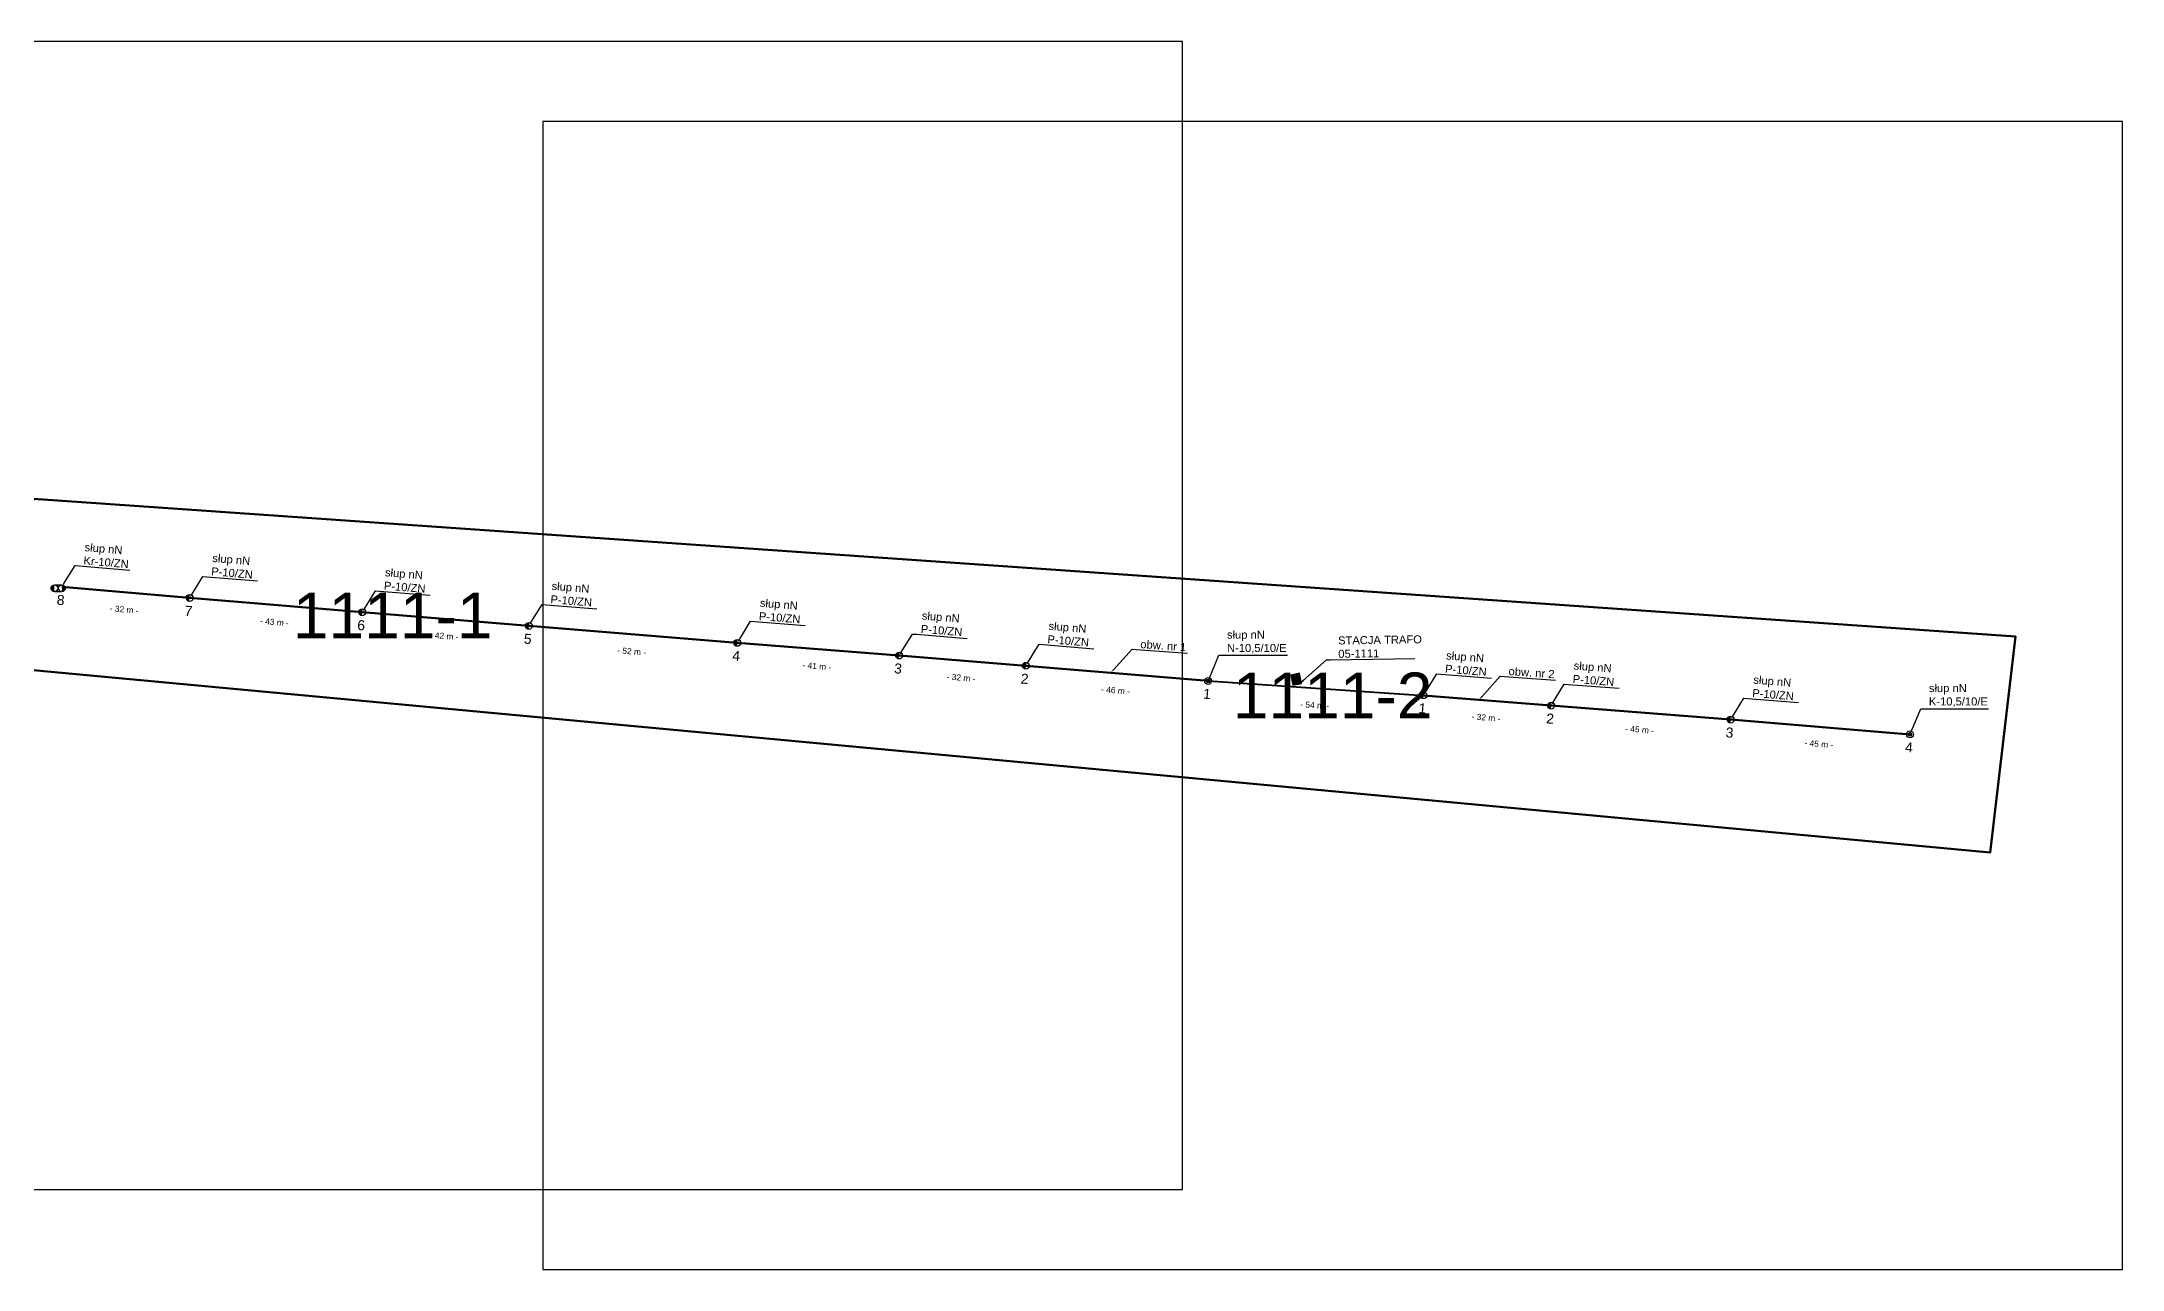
# Model space of a CAD drawing. Header units: metres. Extents: x 7532309 to 7535807, y 5784544 to 5785764.
# Drawn here: x 7532749 to 7533270, y 5784731 to 5785038 of the extents above; entities that cross this region are included whole.
import ezdxf
from ezdxf import colors
from ezdxf.entities.mleader import LeaderData, LeaderLine
from ezdxf.enums import TextEntityAlignment as Align
from ezdxf.math import Vec2, Vec3

# ---------------------------------------------------------------- set-up
doc = ezdxf.new("R2010")
doc.units = ezdxf.units.M
for name, color, linetype, lineweight in [('!tele', 30, 'Continuous', 40), ('!trafo', 6, 'Continuous', 50), ('!trafo_1111', 6, 'Continuous', 50), ('_MM LINIA Sn', 40, 'Continuous', 30)]:
    doc.layers.add(name, color=color, linetype=linetype, lineweight=lineweight)
for name, color, linetype in [('!wymiary', 7, 'Continuous'), ('_MM opisy', 7, 'Continuous'), ('_MM slupy', 5, 'Continuous'), ('_mm trafo', 3, 'Continuous'), ('_numery_05-1111_1', 7, 'Continuous'), ('_numery_05-1111_2', 7, 'Continuous')]:
    doc.layers.add(name, color=color, linetype=linetype)
for name, color, linetype, lineweight, plot in [('_arkusze model', 7, 'Continuous', 50, False), ('_kontrola_05-1111_1', 90, 'Continuous', 50, False), ('_kontrola_05-1111_2', 230, 'Continuous', 50, False)]:
    doc.layers.add(name, color=color, linetype=linetype, lineweight=lineweight, plot=plot)
doc.styles.get("Standard").update_dxf_attribs({"font": 'arial.ttf'})
doc.dimstyles.new('opis linie', dxfattribs={"dimtxt": 1.5, "dimasz": 0.18, "dimexe": 0.18, "dimexo": 0.0625, "dimgap": 2.5, "dimtad": 4, "dimdec": 0, "dimzin": 0, "dimdsep": 46, "dimtxsty": 'Standard', "dimcen": 0.09, "dimse1": 1, "dimse2": 1, "dimsd1": 1, "dimsd2": 1, "dimclrt": 256, "dimadec": 0, "dimazin": 0, "dimtfac": 1, "dimtdec": 0, "dimtofl": 0, "dimtmove": 0, "dimatfit": 3, "dimfxl": 1, "dimtfill": 1, "dimtolj": 1, "dimtzin": 0, "dimarcsym": 0})

# ---------------------------------------------------------------- blocks, each defined once
blk = doc.blocks.new('ZN')
at = {"layer": '_MM slupy', "transparency": 33554687}
h = blk.add_hatch(color=256, dxfattribs=at)
h.dxf.hatch_style = 1
h.paths.add_polyline_path([(0, -0.86), (0, 0.86, 1)])
at = {"layer": '_MM slupy'}
blk.add_circle((0, 0), 0.857, dxfattribs=at)
blk = doc.blocks.new('*D126')
at = {"layer": 'Defpoints', "color": 0}
for p in [(7532754.46, 5784901.36), (7532786.33, 5784897.62), (7532786.42, 5784898.62)]:
    blk.add_point(p, dxfattribs=at)
at = {"layer": '!wymiary', "insert": (7532770.07, 5784895.74), "char_height": 1.5, "attachment_point": 5, "rotation": 355.0934, "bg_fill": 3, "box_fill_scale": 1.1, "bg_fill_color": 9, "bg_fill_true_color": 13158600, "bg_fill_transparency": 0}
blk.add_mtext('\\A1;- 32 m -', dxfattribs=at)
blk = doc.blocks.new('*D127')
at = {"layer": 'Defpoints', "color": 0}
for p in [(7532786.42, 5784898.62), (7532829.51, 5784894.05), (7532829.59, 5784895.05)]:
    blk.add_point(p, dxfattribs=at)
at = {"layer": '!wymiary', "insert": (7532807.65, 5784892.58), "char_height": 1.5, "attachment_point": 5, "rotation": 355.2726, "bg_fill": 3, "box_fill_scale": 1.1, "bg_fill_color": 9, "bg_fill_true_color": 13158600, "bg_fill_transparency": 0}
blk.add_mtext('\\A1;- 43 m -', dxfattribs=at)
blk = doc.blocks.new('*D128')
at = {"layer": 'Defpoints', "color": 0}
for p in [(7532829.59, 5784895.05), (7532871.15, 5784890.64), (7532871.23, 5784891.64)]:
    blk.add_point(p, dxfattribs=at)
at = {"layer": '!wymiary', "insert": (7532850.06, 5784889.11), "char_height": 1.5, "attachment_point": 5, "rotation": 355.3184, "bg_fill": 3, "box_fill_scale": 1.1, "bg_fill_color": 9, "bg_fill_true_color": 13158600, "bg_fill_transparency": 0}
blk.add_mtext('\\A1;- 42 m -', dxfattribs=at)
blk = doc.blocks.new('*D129')
at = {"layer": 'Defpoints', "color": 0}
for p in [(7532871.23, 5784891.64), (7532923.35, 5784887.39), (7532923.27, 5784886.39)]:
    blk.add_point(p, dxfattribs=at)
at = {"layer": '!wymiary', "insert": (7532896.94, 5784885.26), "char_height": 1.5, "attachment_point": 5, "rotation": 355.3383, "bg_fill": 3, "box_fill_scale": 1.1, "bg_fill_color": 9, "bg_fill_true_color": 13158600, "bg_fill_transparency": 0}
blk.add_mtext('\\A1;- 52 m -', dxfattribs=at)
blk = doc.blocks.new('*D130')
at = {"layer": 'Defpoints', "color": 0}
for p in [(7532923.35, 5784887.39), (7532963.72, 5784883.23), (7532963.8, 5784884.23)]:
    blk.add_point(p, dxfattribs=at)
at = {"layer": '!wymiary', "insert": (7532943.24, 5784881.57), "char_height": 1.5, "attachment_point": 5, "rotation": 355.5331, "bg_fill": 3, "box_fill_scale": 1.1, "bg_fill_color": 9, "bg_fill_true_color": 13158600, "bg_fill_transparency": 0}
blk.add_mtext('\\A1;- 41 m -', dxfattribs=at)
blk = doc.blocks.new('*D131')
at = {"layer": 'Defpoints', "color": 0}
for p in [(7532963.8, 5784884.23), (7532995.38, 5784880.66), (7532995.46, 5784881.66)]:
    blk.add_point(p, dxfattribs=at)
at = {"layer": '!wymiary', "insert": (7532979.28, 5784878.69), "char_height": 1.5, "attachment_point": 5, "rotation": 355.3502, "bg_fill": 3, "box_fill_scale": 1.1, "bg_fill_color": 9, "bg_fill_true_color": 13158600, "bg_fill_transparency": 0}
blk.add_mtext('\\A1;- 32 m -', dxfattribs=at)
blk = doc.blocks.new('*D132')
at = {"layer": 'Defpoints', "color": 0}
for p in [(7532995.46, 5784881.66), (7533040.97, 5784876.88), (7533041.05, 5784877.88)]:
    blk.add_point(p, dxfattribs=at)
at = {"layer": '!wymiary', "insert": (7533017.9, 5784875.52), "char_height": 1.5, "attachment_point": 5, "rotation": 355.2665, "bg_fill": 3, "box_fill_scale": 1.1, "bg_fill_color": 9, "bg_fill_true_color": 13158600, "bg_fill_transparency": 0}
blk.add_mtext('\\A1;- 46 m -', dxfattribs=at)
blk = doc.blocks.new('*D133')
at = {"layer": 'Defpoints', "color": 0}
for p in [(7533041.05, 5784877.88), (7533094.83, 5784873.26), (7533094.89, 5784874.26)]:
    blk.add_point(p, dxfattribs=at)
at = {"layer": '!wymiary', "insert": (7533067.69, 5784871.82), "char_height": 1.5, "attachment_point": 5, "rotation": 356.1547, "bg_fill": 3, "box_fill_scale": 1.1, "bg_fill_color": 9, "bg_fill_true_color": 13158600, "bg_fill_transparency": 0}
blk.add_mtext('\\A1;- 54 m -', dxfattribs=at)
blk = doc.blocks.new('*D134')
at = {"layer": 'Defpoints', "color": 0}
for p in [(7533094.89, 5784874.26), (7533126.8, 5784871.71), (7533126.72, 5784870.72)]:
    blk.add_point(p, dxfattribs=at)
at = {"layer": '!wymiary', "insert": (7533110.51, 5784868.73), "char_height": 1.5, "attachment_point": 5, "rotation": 355.4363, "bg_fill": 3, "box_fill_scale": 1.1, "bg_fill_color": 9, "bg_fill_true_color": 13158600, "bg_fill_transparency": 0}
blk.add_mtext('\\A1;- 32 m -', dxfattribs=at)
blk = doc.blocks.new('*D135')
at = {"layer": 'Defpoints', "color": 0}
for p in [(7533126.8, 5784871.71), (7533171.59, 5784867.22), (7533171.67, 5784868.21)]:
    blk.add_point(p, dxfattribs=at)
at = {"layer": '!wymiary', "insert": (7533148.91, 5784865.71), "char_height": 1.5, "attachment_point": 5, "rotation": 355.541, "bg_fill": 3, "box_fill_scale": 1.1, "bg_fill_color": 9, "bg_fill_true_color": 13158600, "bg_fill_transparency": 0}
blk.add_mtext('\\A1;- 45 m -', dxfattribs=at)
blk = doc.blocks.new('*D136')
at = {"layer": 'Defpoints', "color": 0}
for p in [(7533171.67, 5784868.21), (7533216.44, 5784863.53), (7533216.52, 5784864.52)]:
    blk.add_point(p, dxfattribs=at)
at = {"layer": '!wymiary', "insert": (7533193.74, 5784862.12), "char_height": 1.5, "attachment_point": 5, "rotation": 355.295, "bg_fill": 3, "box_fill_scale": 1.1, "bg_fill_color": 9, "bg_fill_true_color": 13158600, "bg_fill_transparency": 0}
blk.add_mtext('\\A1;- 45 m -', dxfattribs=at)
blk = doc.blocks.new('trafo')
at = {"layer": '_mm trafo'}
h = blk.add_hatch(color=256, dxfattribs=at)
h.dxf.hatch_style = 1
h.paths.add_polyline_path([(-1.15, 1.02), (-0.52, -1.51), (1.64, -0.96), (1.01, 1.59)])
at = {"layer": '_MM LINIA Sn', "color": 2, "lineweight": 60}
for p, q in [((0.58, 0.02), (-0.43, 0.9)), ((-0.32, -0.23), (0.58, 0.02)), ((0.58, -0.92), (-0.32, -0.23)), ((0.55, -0.72), (0.41, -0.9)), ((0.41, -0.9), (0.58, -0.92)), ((0.58, -0.92), (0.55, -0.72))]:
    blk.add_line(p, q, dxfattribs=at)
at = {"layer": '_mm trafo', "flags": 128}
blk.add_lwpolyline([(-0.52, -1.52), (1.64, -0.96), (0.98, 1.58), (-1.17, 0.99), (-0.52, -1.52)], close=True, dxfattribs=at)
blk = doc.blocks.new('R')
at = {"layer": '_MM slupy', "transparency": 33554687}
h = blk.add_hatch(color=256, dxfattribs=at)
h.dxf.hatch_style = 1
h.paths.add_polyline_path([(-0.93, -0.86), (-0.93, 0.86, 1)])
h = blk.add_hatch(color=256, dxfattribs=at)
h.dxf.hatch_style = 1
h.paths.add_polyline_path([(0.93, 0.86), (0.93, -0.86, 1)])
at = {"layer": '_MM slupy'}
for points in [[(-0.93, 0.86), (0.93, 0.86)], [(-0.93, -0.86), (0.93, -0.86)]]:
    blk.add_lwpolyline(points, dxfattribs=at)
for centre in [(-0.93, 0), (0.93, 0)]:
    blk.add_circle(centre, 0.857, dxfattribs=at)
blk = doc.blocks.new('E')
at = {"layer": '_MM slupy'}
h = blk.add_hatch(color=256, dxfattribs=at)
h.dxf.hatch_style = 1
h.paths.add_polyline_path([(0.27, 0.37, 1), (-0.27, -0.37, 1)])
for radius in [0.857, 0.457]:
    blk.add_circle((0, 0), radius, dxfattribs=at)
blk = doc.blocks.new('q')
at = {"layer": '_MM slupy'}
blk.add_blockref('ZN', (0, 0), dxfattribs=at)
at = {"layer": '_MM opisy'}
ml = blk.add_multileader_mtext('Standard', dxfattribs=at)
ml.set_content('\\pxql;słup nN\\PP-10/ZN', color=256)
ml.set_leader_properties()
ml.build(insert=Vec2(0, 0))
ml.multileader.update_dxf_attribs({"has_text_frame": 1, "text_left_attachment_type": 5, "text_right_attachment_type": 5, "dogleg_length": 1, "arrow_head_size": 1})
ctx = ml.context
ctx.base_point, ctx.char_height, ctx.arrow_head_size, ctx.landing_gap_size, ctx.plane_origin = Vec3(3.86, 5.63), 2, 1, 1, Vec3(1.72, -1.42)
ctx.left_attachment, ctx.right_attachment = 5, 5
notes = []
notes.append((ctx, [(0, (1, 1, 0), (2.86, 5.63), (1, 0), 1, [(0, [(0, 0)], 0, [])])]))
ctx.mtext.insert, ctx.mtext.flow_direction = Vec3(4.86, 11.44), 5
ctx.mtext.has_bg_fill, ctx.mtext.bg_color, ctx.mtext.bg_scale_factor, ctx.mtext.bg_transparency, ctx.mtext.use_window_bg_color = 1, -1023410175, 1, 0, 1
for ctx, leaders in notes:
    for number, flags, end, landing, length, lines in leaders:
        leader = LeaderData()
        leader.index, (leader.has_last_leader_line, leader.has_dogleg_vector, leader.attachment_direction) = number, flags
        leader.last_leader_point, leader.dogleg_vector, leader.dogleg_length = Vec3(end), Vec3(landing), length
        for number, points, colour, breaks in lines:
            line = LeaderLine()
            line.index, line.vertices, line.color, line.breaks = number, Vec3.list(points), colors.encode_raw_color(colour), breaks
            leader.lines.append(line)
        ctx.leaders.append(leader)

msp = doc.modelspace()

# ---------------------------------------------------------------- linework, layer by layer
at = {"layer": '!tele'}
msp.add_lwpolyline([(7532754.46, 5784901.36), (7532786.42, 5784898.62), (7532829.59, 5784895.05), (7532871.23, 5784891.64), (7532923.35, 5784887.39), (7532963.8, 5784884.23), (7532995.46, 5784881.66), (7533041.05, 5784877.88), (7533094.89, 5784874.26), (7533126.8, 5784871.71), (7533171.67, 5784868.21), (7533216.52, 5784864.52)], dxfattribs=at)
at = {"layer": '!trafo_1111'}
msp.add_lwpolyline([(7532747.43, 5784923.43), (7532737.38, 5784881.47), (7533236.59, 5784835.01), (7533242.86, 5784889)], close=True, dxfattribs=at)

# ---------------------------------------------------------------- next in the draw order: block references
for p, rotation in [((7532786.42, 5784898.62), 355.2726068560953), ((7532829.59, 5784895.05), 355.318357420796), ((7532871.23, 5784891.64), 355.3382675111636), ((7532923.35, 5784887.39), 355.5330609189215), ((7532963.8, 5784884.23), 355.3502022418888), ((7532995.46, 5784881.66), 355.2665219172271), ((7533094.89, 5784874.26), 355.4362843980688), ((7533126.8, 5784871.71), 355.5409520753066), ((7533171.67, 5784868.21), 355.2950440216997)]:
    msp.add_blockref('q', p, dxfattribs=dict(rotation=rotation))

# ---------------------------------------------------------------- next in the draw order: dimensions: what is measured, and where the dimension line sits
at = {"layer": '!wymiary'}
dim = msp.add_aligned_dim(p1=(7532754.46, 5784901.36), p2=(7532786.42, 5784898.62), distance=-1, dimstyle='opis linie', override={"dimpost": '- <> m -'}, dxfattribs=at)
dim.commit()
dim.dimension.update_dxf_attribs({"geometry": '*D126', "text_midpoint": (7532770.07, 5784895.74)})

# ---------------------------------------------------------------- next in the draw order: dimensions: what is measured, and where the dimension line sits
dim = msp.add_aligned_dim(p1=(7532786.42, 5784898.62), p2=(7532829.59, 5784895.05), distance=-1, dimstyle='opis linie', override={"dimpost": '- <> m -'}, dxfattribs=at)
dim.commit()
dim.dimension.update_dxf_attribs({"geometry": '*D127', "text_midpoint": (7532807.65, 5784892.58)})

# ---------------------------------------------------------------- next in the draw order: leaders
at = {"layer": '_MM opisy'}
ml = msp.add_multileader_mtext('Standard', dxfattribs=at)
ml.set_content('\\pxql;słup nN\\PKr-10/ZN', color=256)
ml.set_leader_properties()
ml.build(insert=Vec2(0, 0))
ml.multileader.update_dxf_attribs({"has_text_frame": 1, "text_left_attachment_type": 5, "text_right_attachment_type": 5, "dogleg_length": 1, "arrow_head_size": 1})
ctx = ml.context
ctx.base_point, ctx.char_height, ctx.arrow_head_size, ctx.landing_gap_size, ctx.plane_origin, ctx.plane_x_axis, ctx.plane_y_axis = Vec3(7532758.78, 5784906.65), 2, 1, 1, Vec3(7532756.05, 5784899.8), Vec3(0.996335, -0.085532), Vec3(0.085532, 0.996335)
ctx.left_attachment, ctx.right_attachment = 5, 5
notes = []
notes.append((ctx, [(0, (1, 1, 0), (7532757.79, 5784906.73), (0.996335, -0.085532), 1, [(0, [(7532754.46, 5784901.36)], 0, [])])]))
ctx.mtext.insert, ctx.mtext.text_direction, ctx.mtext.flow_direction = Vec3(7532760.28, 5784912.34), Vec3(0.996335, -0.085532), 5
ctx.mtext.has_bg_fill, ctx.mtext.bg_color, ctx.mtext.bg_scale_factor, ctx.mtext.bg_transparency, ctx.mtext.use_window_bg_color = 1, -1023410175, 1, 0, 1
for ctx, leaders in notes:
    for number, flags, end, landing, length, lines in leaders:
        leader = LeaderData()
        leader.index, (leader.has_last_leader_line, leader.has_dogleg_vector, leader.attachment_direction) = number, flags
        leader.last_leader_point, leader.dogleg_vector, leader.dogleg_length = Vec3(end), Vec3(landing), length
        for number, points, colour, breaks in lines:
            line = LeaderLine()
            line.index, line.vertices, line.color, line.breaks = number, Vec3.list(points), colors.encode_raw_color(colour), breaks
            leader.lines.append(line)
        ctx.leaders.append(leader)

# ---------------------------------------------------------------- next in the draw order: linework, layer by layer
at = {"layer": '_kontrola_05-1111_1', "color": 90}
msp.add_lwpolyline([(7532786.42, 5784898.62), (7532754.46, 5784901.36)], dxfattribs=at)

# ---------------------------------------------------------------- next in the draw order: block references
at = {"layer": '!trafo'}
msp.add_blockref('R', (7532753.56, 5784901.06), dxfattribs=at)

# ---------------------------------------------------------------- next in the draw order: texts
at = {"layer": '_numery_05-1111_1', "color": 7}
for s, rotation, p in [('8', -4.9066, (7532754.19, 5784898.12)), ('7', 355.0934, (7532786.15, 5784895.38))]:
    msp.add_text(s, height=2.5, rotation=rotation, dxfattribs=at).set_placement(p, align=Align.MIDDLE_CENTER)

# ---------------------------------------------------------------- next in the draw order: dimensions: what is measured, and where the dimension line sits
at = {"layer": '!wymiary'}
dim = msp.add_aligned_dim(p1=(7532829.59, 5784895.05), p2=(7532871.23, 5784891.64), distance=-1, dimstyle='opis linie', override={"dimpost": '- <> m -'}, dxfattribs=at)
dim.commit()
dim.dimension.update_dxf_attribs({"geometry": '*D128', "text_midpoint": (7532850.06, 5784889.11)})

# ---------------------------------------------------------------- next in the draw order: linework, layer by layer
at = {"layer": '_kontrola_05-1111_1', "color": 90}
msp.add_lwpolyline([(7532829.59, 5784895.05), (7532786.42, 5784898.62)], dxfattribs=at)

# ---------------------------------------------------------------- next in the draw order: texts
at = {"layer": '_numery_05-1111_1', "color": 7}
msp.add_text('6', height=2.5, rotation=-4.6816, dxfattribs=at).set_placement((7532829.32, 5784891.81), align=Align.MIDDLE_CENTER)
at = {"layer": 'Defpoints', "color": 4}
msp.add_text('1111-1', height=11.474, dxfattribs=at).set_placement((7532837.18, 5784894.24), align=Align.MIDDLE_CENTER)

# ---------------------------------------------------------------- next in the draw order: dimensions: what is measured, and where the dimension line sits
at = {"layer": '!wymiary'}
dim = msp.add_aligned_dim(p1=(7532871.23, 5784891.64), p2=(7532923.35, 5784887.39), distance=-1, dimstyle='opis linie', override={"dimpost": '- <> m -'}, dxfattribs=at)
dim.commit()
dim.dimension.update_dxf_attribs({"geometry": '*D129', "text_midpoint": (7532896.94, 5784885.26)})

# ---------------------------------------------------------------- next in the draw order: linework, layer by layer
at = {"layer": '_kontrola_05-1111_1', "color": 90}
msp.add_lwpolyline([(7532871.23, 5784891.64), (7532829.59, 5784895.05)], dxfattribs=at)

# ---------------------------------------------------------------- next in the draw order: texts
at = {"layer": '_numery_05-1111_1', "color": 7}
msp.add_text('5', height=2.5, rotation=355.3184, dxfattribs=at).set_placement((7532870.96, 5784888.4), align=Align.MIDDLE_CENTER)

# ---------------------------------------------------------------- next in the draw order: dimensions: what is measured, and where the dimension line sits
at = {"layer": '!wymiary'}
dim = msp.add_aligned_dim(p1=(7532923.35, 5784887.39), p2=(7532963.8, 5784884.23), distance=-1, dimstyle='opis linie', override={"dimpost": '- <> m -'}, dxfattribs=at)
dim.commit()
dim.dimension.update_dxf_attribs({"geometry": '*D130', "text_midpoint": (7532943.24, 5784881.57)})

# ---------------------------------------------------------------- next in the draw order: linework, layer by layer
at = {"layer": '_kontrola_05-1111_1', "color": 90}
msp.add_lwpolyline([(7532923.35, 5784887.39), (7532871.23, 5784891.64)], dxfattribs=at)

# ---------------------------------------------------------------- next in the draw order: texts
at = {"layer": '_numery_05-1111_1', "color": 7}
msp.add_text('4', height=2.5, rotation=-4.4669, dxfattribs=at).set_placement((7532923.08, 5784884.15), align=Align.MIDDLE_CENTER)

# ---------------------------------------------------------------- next in the draw order: dimensions: what is measured, and where the dimension line sits
at = {"layer": '!wymiary'}
dim = msp.add_aligned_dim(p1=(7532963.8, 5784884.23), p2=(7532995.46, 5784881.66), distance=-1, dimstyle='opis linie', override={"dimpost": '- <> m -'}, dxfattribs=at)
dim.commit()
dim.dimension.update_dxf_attribs({"geometry": '*D131', "text_midpoint": (7532979.28, 5784878.69)})

# ---------------------------------------------------------------- next in the draw order: linework, layer by layer
at = {"layer": '_kontrola_05-1111_1', "color": 90}
msp.add_lwpolyline([(7532963.8, 5784884.23), (7532923.35, 5784887.39)], dxfattribs=at)

# ---------------------------------------------------------------- next in the draw order: texts
at = {"layer": '_numery_05-1111_1', "color": 7}
msp.add_text('3', height=2.5, rotation=-4.6498, dxfattribs=at).set_placement((7532963.53, 5784880.99), align=Align.MIDDLE_CENTER)

# ---------------------------------------------------------------- next in the draw order: dimensions: what is measured, and where the dimension line sits
at = {"layer": '!wymiary'}
dim = msp.add_aligned_dim(p1=(7532995.46, 5784881.66), p2=(7533041.05, 5784877.88), distance=-1, dimstyle='opis linie', override={"dimpost": '- <> m -'}, dxfattribs=at)
dim.commit()
dim.dimension.update_dxf_attribs({"geometry": '*D132', "text_midpoint": (7533017.9, 5784875.52)})

# ---------------------------------------------------------------- next in the draw order: linework, layer by layer
at = {"layer": '_kontrola_05-1111_1', "color": 90}
msp.add_lwpolyline([(7532995.46, 5784881.66), (7532963.8, 5784884.23)], dxfattribs=at)

# ---------------------------------------------------------------- next in the draw order: texts
at = {"layer": '_numery_05-1111_1', "color": 7}
msp.add_text('2', height=2.5, rotation=355.3502, dxfattribs=at).set_placement((7532995.19, 5784878.42), align=Align.MIDDLE_CENTER)

# ---------------------------------------------------------------- next in the draw order: dimensions: what is measured, and where the dimension line sits
at = {"layer": '!wymiary'}
dim = msp.add_aligned_dim(p1=(7533041.05, 5784877.88), p2=(7533094.89, 5784874.26), distance=-1, dimstyle='opis linie', override={"dimpost": '- <> m -'}, dxfattribs=at)
dim.commit()
dim.dimension.update_dxf_attribs({"geometry": '*D133', "text_midpoint": (7533067.69, 5784871.82)})

# ---------------------------------------------------------------- next in the draw order: leaders
at = {"layer": '_MM opisy', "color": 1}
ml = msp.add_multileader_mtext('Standard', dxfattribs=at)
ml.set_content('\\pxql;obw. nr 1', color=1)
ml.set_leader_properties()
ml.build(insert=Vec2(0, 0))
ml.multileader.update_dxf_attribs({"has_text_frame": 1, "text_left_attachment_type": 5, "text_right_attachment_type": 5, "dogleg_length": 1, "arrow_head_size": 1})
ctx = ml.context
ctx.base_point, ctx.char_height, ctx.arrow_head_size, ctx.landing_gap_size, ctx.plane_origin, ctx.plane_x_axis, ctx.plane_y_axis = Vec3(7533023.01, 5784885.73), 2, 1, 1, Vec3(7533029.75, 5784878.7), Vec3(0.997593, -0.069339), Vec3(0.069339, 0.997593)
ctx.left_attachment, ctx.right_attachment = 5, 5
notes = []
notes.append((ctx, [(0, (1, 1, 0), (7533022.02, 5784885.8), (0.997593, -0.069339), 1, [(0, [(7533016.71, 5784879.94)], 0, [])])]))
ctx.mtext.insert, ctx.mtext.text_direction, ctx.mtext.flow_direction = Vec3(7533024.18, 5784888.1), Vec3(0.997593, -0.069339), 5
ctx.mtext.has_bg_fill, ctx.mtext.bg_color, ctx.mtext.bg_scale_factor, ctx.mtext.bg_transparency, ctx.mtext.use_window_bg_color = 1, -1023410175, 1, 0, 1
for ctx, leaders in notes:
    for number, flags, end, landing, length, lines in leaders:
        leader = LeaderData()
        leader.index, (leader.has_last_leader_line, leader.has_dogleg_vector, leader.attachment_direction) = number, flags
        leader.last_leader_point, leader.dogleg_vector, leader.dogleg_length = Vec3(end), Vec3(landing), length
        for number, points, colour, breaks in lines:
            line = LeaderLine()
            line.index, line.vertices, line.color, line.breaks = number, Vec3.list(points), colors.encode_raw_color(colour), breaks
            leader.lines.append(line)
        ctx.leaders.append(leader)

# ---------------------------------------------------------------- next in the draw order: linework, layer by layer
at = {"layer": 'Defpoints', "color": 4}
msp.add_lwpolyline([(7532639.75, 5784750.81), (7533034.6, 5784750.81), (7533034.6, 5785037.67), (7532639.75, 5785037.67)], close=True, dxfattribs=at)

# ---------------------------------------------------------------- next in the draw order: block references
at = {"layer": '_arkusze model', "rotation": 357.3066721443945}
msp.add_blockref('trafo', (7533062.81, 5784878.29), dxfattribs=at)

# ---------------------------------------------------------------- next in the draw order: dimensions: what is measured, and where the dimension line sits
at = {"layer": '!wymiary'}
dim = msp.add_aligned_dim(p1=(7533094.89, 5784874.26), p2=(7533126.8, 5784871.71), distance=-1, dimstyle='opis linie', override={"dimpost": '- <> m -'}, dxfattribs=at)
dim.commit()
dim.dimension.update_dxf_attribs({"geometry": '*D134', "text_midpoint": (7533110.51, 5784868.73)})

# ---------------------------------------------------------------- next in the draw order: texts
at = {"layer": '_numery_05-1111_2', "color": 7}
msp.add_text('1', height=2.5, rotation=-4.5637, dxfattribs=at).set_placement((7533094.63, 5784871.02), align=Align.MIDDLE_CENTER)

# ---------------------------------------------------------------- next in the draw order: dimensions: what is measured, and where the dimension line sits
at = {"layer": '!wymiary'}
dim = msp.add_aligned_dim(p1=(7533126.8, 5784871.71), p2=(7533171.67, 5784868.21), distance=-1, dimstyle='opis linie', override={"dimpost": '- <> m -'}, dxfattribs=at)
dim.commit()
dim.dimension.update_dxf_attribs({"geometry": '*D135', "text_midpoint": (7533148.91, 5784865.71)})

# ---------------------------------------------------------------- next in the draw order: leaders
at = {"layer": '_MM opisy'}
ml = msp.add_multileader_mtext('Standard', dxfattribs=at)
ml.set_content('\\pxql;słup nN\\PN-10,5/10/E', color=256)
ml.set_leader_properties()
ml.build(insert=Vec2(0, 0))
ml.multileader.update_dxf_attribs({"has_text_frame": 1, "text_left_attachment_type": 5, "text_right_attachment_type": 5, "dogleg_length": 1, "arrow_head_size": 1})
ctx = ml.context
ctx.base_point, ctx.char_height, ctx.arrow_head_size, ctx.landing_gap_size, ctx.plane_origin = Vec3(7533044.76, 5784884.29), 2, 1, 1, Vec3(7533042.77, 5784876.46)
ctx.left_attachment, ctx.right_attachment = 5, 5
notes = []
notes.append((ctx, [(0, (1, 1, 0), (7533043.76, 5784884.29), (1, 0), 1, [(0, [(7533041.05, 5784877.88), (7533043.76, 5784884.29)], 0, [])])]))
ctx.mtext.insert, ctx.mtext.flow_direction = Vec3(7533045.76, 5784890.45), 5
ctx.mtext.has_bg_fill, ctx.mtext.bg_color, ctx.mtext.bg_scale_factor, ctx.mtext.bg_transparency, ctx.mtext.use_window_bg_color = 1, -1023410175, 1, 0, 1
at = {"layer": '_mm trafo', "color": 3}
ml = msp.add_multileader_mtext('Standard', dxfattribs=at)
ml.set_content('STACJA TRAFO\\P05-1111', color=3)
ml.set_leader_properties()
ml.build(insert=Vec2(0, 0))
ml.multileader.update_dxf_attribs({"has_text_frame": 1, "text_left_attachment_type": 5, "text_right_attachment_type": 5, "dogleg_length": 1, "arrow_head_size": 1.5})
ctx = ml.context
ctx.base_point, ctx.char_height, ctx.arrow_head_size, ctx.plane_origin, ctx.plane_x_axis, ctx.plane_y_axis = Vec3(7533071.6, 5784883.14), 2, 1.5, Vec3(7533066.95, 5784846.2), Vec3(0.999891, 0.014731), Vec3(-0.014731, 0.999891)
ctx.left_attachment, ctx.right_attachment, ctx.attachment_type = 5, 5, 2
notes.append((ctx, [(0, (1, 1, 0), (7533070.6, 5784883.13), (0.999891, 0.014731), 1, [(0, [(7533063.71, 5784877)], 0, [])])]))
ctx.mtext.insert, ctx.mtext.text_direction, ctx.mtext.rotation, ctx.mtext.flow_direction = Vec3(7533073.52, 5784888.99), Vec3(0.999891, 0.014731), 6.129723, 5
ctx.mtext.has_bg_fill, ctx.mtext.bg_color, ctx.mtext.bg_scale_factor, ctx.mtext.bg_transparency, ctx.mtext.use_window_bg_color = 1, -1073741824, 1, 0, 1
for ctx, leaders in notes:
    for number, flags, end, landing, length, lines in leaders:
        leader = LeaderData()
        leader.index, (leader.has_last_leader_line, leader.has_dogleg_vector, leader.attachment_direction) = number, flags
        leader.last_leader_point, leader.dogleg_vector, leader.dogleg_length = Vec3(end), Vec3(landing), length
        for number, points, colour, breaks in lines:
            line = LeaderLine()
            line.index, line.vertices, line.color, line.breaks = number, Vec3.list(points), colors.encode_raw_color(colour), breaks
            leader.lines.append(line)
        ctx.leaders.append(leader)

# ---------------------------------------------------------------- next in the draw order: linework, layer by layer
at = {"layer": '_kontrola_05-1111_1', "color": 90}
msp.add_lwpolyline([(7533041.05, 5784877.88), (7532995.46, 5784881.66)], dxfattribs=at)

# ---------------------------------------------------------------- next in the draw order: block references
msp.add_blockref('E', (7533041.05, 5784877.88))

# ---------------------------------------------------------------- next in the draw order: texts
at = {"layer": '_numery_05-1111_1', "color": 7}
msp.add_text('1', height=2.5, rotation=355.2665, dxfattribs=at).set_placement((7533040.78, 5784874.64), align=Align.MIDDLE_CENTER)
at = {"layer": 'Defpoints', "color": 4}
msp.add_text('1111-2', height=11.474, dxfattribs=at).set_placement((7533072.18, 5784874.24), align=Align.MIDDLE_CENTER)

# ---------------------------------------------------------------- next in the draw order: dimensions: what is measured, and where the dimension line sits
at = {"layer": '!wymiary'}
dim = msp.add_aligned_dim(p1=(7533171.67, 5784868.21), p2=(7533216.52, 5784864.52), distance=-1, dimstyle='opis linie', override={"dimpost": '- <> m -'}, dxfattribs=at)
dim.commit()
dim.dimension.update_dxf_attribs({"geometry": '*D136', "text_midpoint": (7533193.74, 5784862.12)})

# ---------------------------------------------------------------- next in the draw order: leaders
at = {"layer": '_MM opisy', "color": 1}
ml = msp.add_multileader_mtext('Standard', dxfattribs=at)
ml.set_content('\\pxql;obw. nr 2', color=1)
ml.set_leader_properties()
ml.build(insert=Vec2(0, 0))
ml.multileader.update_dxf_attribs({"has_text_frame": 1, "text_left_attachment_type": 5, "text_right_attachment_type": 5, "dogleg_length": 1, "arrow_head_size": 1})
ctx = ml.context
ctx.base_point, ctx.char_height, ctx.arrow_head_size, ctx.landing_gap_size, ctx.plane_origin, ctx.plane_x_axis, ctx.plane_y_axis = Vec3(7533115.07, 5784878.97), 2, 1, 1, Vec3(7533121.81, 5784871.95), Vec3(0.997593, -0.069339), Vec3(0.069339, 0.997593)
ctx.left_attachment, ctx.right_attachment = 5, 5
notes = []
notes.append((ctx, [(0, (1, 1, 0), (7533114.07, 5784879.04), (0.997593, -0.069339), 1, [(0, [(7533108.77, 5784873.18)], 0, [])])]))
ctx.mtext.insert, ctx.mtext.text_direction, ctx.mtext.flow_direction = Vec3(7533116.24, 5784881.34), Vec3(0.997593, -0.069339), 5
ctx.mtext.has_bg_fill, ctx.mtext.bg_color, ctx.mtext.bg_scale_factor, ctx.mtext.bg_transparency, ctx.mtext.use_window_bg_color = 1, -1023410175, 1, 0, 1
for ctx, leaders in notes:
    for number, flags, end, landing, length, lines in leaders:
        leader = LeaderData()
        leader.index, (leader.has_last_leader_line, leader.has_dogleg_vector, leader.attachment_direction) = number, flags
        leader.last_leader_point, leader.dogleg_vector, leader.dogleg_length = Vec3(end), Vec3(landing), length
        for number, points, colour, breaks in lines:
            line = LeaderLine()
            line.index, line.vertices, line.color, line.breaks = number, Vec3.list(points), colors.encode_raw_color(colour), breaks
            leader.lines.append(line)
        ctx.leaders.append(leader)

# ---------------------------------------------------------------- next in the draw order: linework, layer by layer
at = {"layer": '_kontrola_05-1111_2', "color": 230}
for points in [[(7533094.89, 5784874.26), (7533126.8, 5784871.71)], [(7533126.8, 5784871.71), (7533171.67, 5784868.21)]]:
    msp.add_lwpolyline(points, dxfattribs=at)

# ---------------------------------------------------------------- next in the draw order: texts
at = {"layer": '_numery_05-1111_2', "color": 7}
for s, rotation, p in [('2', 355.4363, (7533126.54, 5784868.47)), ('3', -4.705, (7533171.41, 5784864.98))]:
    msp.add_text(s, height=2.5, rotation=rotation, dxfattribs=at).set_placement(p, align=Align.MIDDLE_CENTER)

# ---------------------------------------------------------------- next in the draw order: leaders
at = {"layer": '_MM opisy'}
ml = msp.add_multileader_mtext('Standard', dxfattribs=at)
ml.set_content('\\pxql;słup nN\\PK-10,5/10/E', color=256)
ml.set_leader_properties()
ml.build(insert=Vec2(0, 0))
ml.multileader.update_dxf_attribs({"has_text_frame": 1, "text_left_attachment_type": 5, "text_right_attachment_type": 5, "dogleg_length": 1, "arrow_head_size": 1})
ctx = ml.context
ctx.base_point, ctx.char_height, ctx.arrow_head_size, ctx.landing_gap_size, ctx.plane_origin = Vec3(7533220.23, 5784870.93), 2, 1, 1, Vec3(7533218.24, 5784863.1)
ctx.left_attachment, ctx.right_attachment = 5, 5
notes = []
notes.append((ctx, [(0, (1, 1, 0), (7533219.23, 5784870.93), (1, 0), 1, [(0, [(7533216.52, 5784864.52), (7533219.23, 5784870.93)], 0, [])])]))
ctx.mtext.insert, ctx.mtext.flow_direction = Vec3(7533221.23, 5784877.09), 5
ctx.mtext.has_bg_fill, ctx.mtext.bg_color, ctx.mtext.bg_scale_factor, ctx.mtext.bg_transparency, ctx.mtext.use_window_bg_color = 1, -1023410175, 1, 0, 1
for ctx, leaders in notes:
    for number, flags, end, landing, length, lines in leaders:
        leader = LeaderData()
        leader.index, (leader.has_last_leader_line, leader.has_dogleg_vector, leader.attachment_direction) = number, flags
        leader.last_leader_point, leader.dogleg_vector, leader.dogleg_length = Vec3(end), Vec3(landing), length
        for number, points, colour, breaks in lines:
            line = LeaderLine()
            line.index, line.vertices, line.color, line.breaks = number, Vec3.list(points), colors.encode_raw_color(colour), breaks
            leader.lines.append(line)
        ctx.leaders.append(leader)

# ---------------------------------------------------------------- next in the draw order: linework, layer by layer
at = {"layer": '_kontrola_05-1111_2', "color": 230}
msp.add_lwpolyline([(7533171.67, 5784868.21), (7533216.52, 5784864.52)], dxfattribs=at)
at = {"layer": 'Defpoints', "color": 4}
msp.add_lwpolyline([(7532874.75, 5784730.81), (7533269.6, 5784730.81), (7533269.6, 5785017.67), (7532874.75, 5785017.67)], close=True, dxfattribs=at)

# ---------------------------------------------------------------- next in the draw order: block references
msp.add_blockref('E', (7533216.52, 5784864.52))

# ---------------------------------------------------------------- next in the draw order: texts
at = {"layer": '_numery_05-1111_2', "color": 7}
msp.add_text('4', height=2.5, rotation=355.295, dxfattribs=at).set_placement((7533216.26, 5784861.28), align=Align.MIDDLE_CENTER)

doc.saveas('drawing.dxf')
